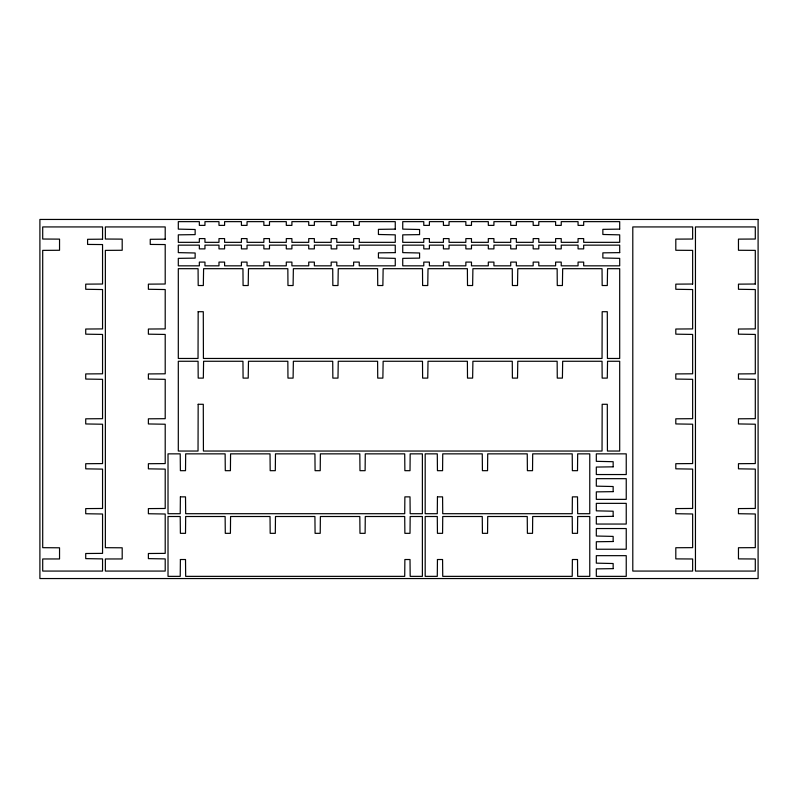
<?xml version="1.0" encoding="UTF-8"?>
<svg xmlns="http://www.w3.org/2000/svg" width="798" height="798" viewBox="0 0 798 798"><rect width="100%" height="100%" fill="white"/><g stroke="black" fill="none" stroke-linecap="round" stroke-linejoin="round"><path stroke-width="1.2" d="M198.163 311.709L198.034 358.462L178.303 358.462L178.303 268.687L198.074 268.687L198.193 285.524L203.33 285.524L203.6 268.687L242.951 268.687L243.081 285.524L248.208 285.524L248.477 268.687L287.839 268.687L287.968 285.524L293.095 285.524L293.365 268.687L332.726 268.687L332.846 285.524L337.983 285.524L338.252 268.687L377.604 268.687L377.733 285.524L382.87 285.524L383.14 268.687L422.491 268.687L422.621 285.524L427.748 285.524L428.017 268.687L467.379 268.687L467.508 285.524L472.635 285.524L472.905 268.687L512.266 268.687L512.386 285.524L517.523 285.524L517.792 268.687L557.144 268.687L557.273 285.524L562.41 285.524L562.67 268.687L602.031 268.687L602.161 285.524L607.288 285.524L607.557 268.687L619.697 268.687L619.697 358.462L607.428 358.462L607.298 311.709L602.171 311.709L602.041 358.462L203.42 358.462L203.291 311.709L198.163 311.709M198.163 404.287L198.034 451.04L178.303 451.04L178.303 361.265L198.074 361.265L198.193 378.102L203.33 378.102L203.6 361.265L242.951 361.265L243.081 378.102L248.208 378.102L248.477 361.265L287.839 361.265L287.968 378.102L293.095 378.102L293.365 361.265L332.726 361.265L332.846 378.102L337.983 378.102L338.252 361.265L377.604 361.265L377.733 378.102L382.87 378.102L383.14 361.265L422.491 361.265L422.621 378.102L427.748 378.102L428.017 361.265L467.379 361.265L467.508 378.102L472.635 378.102L472.905 361.265L512.266 361.265L512.386 378.102L517.523 378.102L517.792 361.265L557.144 361.265L557.273 378.102L562.41 378.102L562.67 361.265L602.031 361.265L602.161 378.102L607.288 378.102L607.557 361.265L619.697 361.265L619.697 451.04L607.428 451.04L607.298 404.287L602.171 404.287L602.041 451.04L203.42 451.04L203.291 404.287L198.163 404.287M180.388 496.865L180.218 513.703L168.019 513.703L168.019 453.853L180.218 453.853L180.388 470.68L185.515 470.68L185.675 453.853L225.126 453.853L225.285 470.68L230.413 470.68L230.572 453.853L270.023 453.853L270.183 470.68L275.31 470.68L275.48 453.853L314.921 453.853L315.08 470.68L320.217 470.68L320.377 453.853L359.818 453.853L359.978 470.68L365.115 470.68L365.275 453.853L404.716 453.853L404.875 470.68L410.012 470.68L410.172 453.853L422.381 453.853L422.381 513.703L410.172 513.703L410.012 496.865L404.875 496.865L404.716 513.703L185.675 513.703L185.515 496.865L180.388 496.865M180.388 559.518L180.218 576.356L168.019 576.356L168.019 516.505L180.218 516.505L180.388 533.333L185.515 533.333L185.675 516.505L225.126 516.505L225.285 533.333L230.413 533.333L230.572 516.505L270.023 516.505L270.183 533.333L275.31 533.333L275.48 516.505L314.921 516.505L315.08 533.333L320.217 533.333L320.377 516.505L359.818 516.505L359.978 533.333L365.115 533.333L365.275 516.505L404.716 516.505L404.875 533.333L410.012 533.333L410.172 516.505L422.381 516.505L422.381 576.356L410.172 576.356L410.012 559.518L404.875 559.518L404.716 576.356L185.675 576.356L185.515 559.518L180.388 559.518M437.444 496.865L437.284 513.703L425.184 513.703L425.184 453.853L437.284 453.853L437.444 470.68L442.581 470.68L442.74 453.853L482.261 453.853L482.421 470.68L487.558 470.68L487.718 453.853L527.239 453.853L527.398 470.68L532.535 470.68L532.695 453.853L572.216 453.853L572.375 470.68L577.513 470.68L577.672 453.853L589.772 453.853L589.772 513.703L577.672 513.703L577.513 496.865L572.375 496.865L572.216 513.703L442.74 513.703L442.581 496.865L437.444 496.865M437.444 559.518L437.284 576.356L425.184 576.356L425.184 516.505L437.284 516.505L437.444 533.333L442.581 533.333L442.74 516.505L482.261 516.505L482.421 533.333L487.558 533.333L487.718 516.505L527.239 516.505L527.398 533.333L532.535 533.333L532.695 516.505L572.216 516.505L572.375 533.333L577.513 533.333L577.672 516.505L589.772 516.505L589.772 576.356L577.672 576.356L577.513 559.518L572.375 559.518L572.216 576.356L442.74 576.356L442.581 559.518L437.444 559.518M395.259 229.126L378.422 229.355L378.422 234.482L395.259 234.851L395.259 242.333L359.24 242.333L359.24 238.592L353.624 238.592L353.624 242.333L336.796 242.333L336.796 238.592L331.18 238.592L331.18 242.333L314.352 242.333L314.352 238.592L308.736 238.592L308.736 242.333L291.908 242.333L291.908 238.592L286.292 238.592L286.292 242.333L269.485 242.333L269.485 238.592L263.869 238.592L263.869 242.333L247.041 242.333L247.041 238.592L241.425 238.592L241.425 242.333L224.597 242.333L224.597 238.592L218.981 238.592L218.981 242.333L204.956 242.333L204.956 238.592L199.34 238.592L199.34 242.333L178.303 242.333L178.303 234.851L195.141 234.622L195.141 229.495L178.303 229.126L178.303 221.644L199.34 221.644L199.34 225.385L204.956 225.385L204.956 221.644L218.981 221.644L218.981 225.385L224.597 225.385L224.597 221.644L241.425 221.644L241.425 225.385L247.041 225.385L247.041 221.644L263.869 221.644L263.869 225.385L269.485 225.385L269.485 221.644L286.292 221.644L286.292 225.385L291.908 225.385L291.908 221.644L308.736 221.644L308.736 225.385L314.352 225.385L314.352 221.644L331.18 221.644L331.18 225.385L336.796 225.385L336.796 221.644L353.624 221.644L353.624 225.385L359.24 225.385L359.24 221.644L395.259 221.644L395.259 229.126M619.697 229.126L602.859 229.355L602.859 234.482L619.697 234.851L619.697 242.333L583.677 242.333L583.677 238.592L578.061 238.592L578.061 242.333L561.233 242.333L561.233 238.592L555.617 238.592L555.617 242.333L538.79 242.333L538.79 238.592L533.174 238.592L533.174 242.333L516.346 242.333L516.346 238.592L510.73 238.592L510.73 242.333L493.922 242.333L493.922 238.592L488.306 238.592L488.306 242.333L471.478 242.333L471.478 238.592L465.862 238.592L465.862 242.333L449.035 242.333L449.035 238.592L443.419 238.592L443.419 242.333L429.394 242.333L429.394 238.592L423.778 238.592L423.778 242.333L402.741 242.333L402.741 234.851L419.578 234.622L419.578 229.495L402.741 229.126L402.741 221.644L423.778 221.644L423.778 225.385L429.394 225.385L429.394 221.644L443.419 221.644L443.419 225.385L449.035 225.385L449.035 221.644L465.862 221.644L465.862 225.385L471.478 225.385L471.478 221.644L488.306 221.644L488.306 225.385L493.922 225.385L493.922 221.644L510.73 221.644L510.73 225.385L516.346 225.385L516.346 221.644L533.174 221.644L533.174 225.385L538.79 225.385L538.79 221.644L555.617 221.644L555.617 225.385L561.233 225.385L561.233 221.644L578.061 221.644L578.061 225.385L583.677 225.385L583.677 221.644L619.697 221.644L619.697 229.126M395.259 252.627L378.422 252.846L378.422 257.983L395.259 258.353L395.259 265.834L359.24 265.834L359.24 262.093L353.624 262.093L353.624 265.834L336.796 265.834L336.796 262.093L331.18 262.093L331.18 265.834L314.352 265.834L314.352 262.093L308.736 262.093L308.736 265.834L291.908 265.834L291.908 262.093L286.292 262.093L286.292 265.834L269.485 265.834L269.485 262.093L263.869 262.093L263.869 265.834L247.041 265.834L247.041 262.093L241.425 262.093L241.425 265.834L224.597 265.834L224.597 262.093L218.981 262.093L218.981 265.834L204.956 265.834L204.956 262.093L199.34 262.093L199.34 265.834L178.303 265.834L178.303 258.353L195.141 258.123L195.141 252.986L178.303 252.627L178.303 245.146L199.34 245.146L199.34 248.886L204.956 248.886L204.956 245.146L218.981 245.146L218.981 248.886L224.597 248.886L224.597 245.146L241.425 245.146L241.425 248.886L247.041 248.886L247.041 245.146L263.869 245.146L263.869 248.886L269.485 248.886L269.485 245.146L286.292 245.146L286.292 248.886L291.908 248.886L291.908 245.146L308.736 245.146L308.736 248.886L314.352 248.886L314.352 245.146L331.18 245.146L331.18 248.886L336.796 248.886L336.796 245.146L353.624 245.146L353.624 248.886L359.24 248.886L359.24 245.146L395.259 245.146L395.259 252.627M619.697 252.627L602.859 252.846L602.859 257.983L619.697 258.353L619.697 265.834L583.677 265.834L583.677 262.093L578.061 262.093L578.061 265.834L561.233 265.834L561.233 262.093L555.617 262.093L555.617 265.834L538.79 265.834L538.79 262.093L533.174 262.093L533.174 265.834L516.346 265.834L516.346 262.093L510.73 262.093L510.73 265.834L493.922 265.834L493.922 262.093L488.306 262.093L488.306 265.834L471.478 265.834L471.478 262.093L465.862 262.093L465.862 265.834L449.035 265.834L449.035 262.093L443.419 262.093L443.419 265.834L429.394 265.834L429.394 262.093L423.778 262.093L423.778 265.834L402.741 265.834L402.741 258.353L419.578 258.123L419.578 252.986L402.741 252.627L402.741 245.146L423.778 245.146L423.778 248.886L429.394 248.886L429.394 245.146L443.419 245.146L443.419 248.886L449.035 248.886L449.035 245.146L465.862 245.146L465.862 248.886L471.478 248.886L471.478 245.146L488.306 245.146L488.306 248.886L493.922 248.886L493.922 245.146L510.73 245.146L510.73 248.886L516.346 248.886L516.346 245.146L533.174 245.146L533.174 248.886L538.79 248.886L538.79 245.146L555.617 245.146L555.617 248.886L561.233 248.886L561.233 245.146L578.061 245.146L578.061 248.886L583.677 248.886L583.677 245.146L619.697 245.146L619.697 252.627M613.153 466.83L596.315 467.059L596.315 474.541L626.24 474.541L626.24 453.853L596.315 453.853L596.315 461.334L613.153 461.703L613.153 466.83M613.153 491.648L596.315 491.877L596.315 499.358L626.24 499.358L626.24 478.67L596.315 478.67L596.315 486.152L613.153 486.521L613.153 491.648M613.153 516.336L596.315 516.565L596.315 524.047L626.24 524.047L626.24 503.358L596.315 503.358L596.315 510.84L613.153 511.209L613.153 516.336M613.153 541.523L596.315 541.752L596.315 549.233L626.24 549.233L626.24 528.545L596.315 528.545L596.315 536.027L613.153 536.396L613.153 541.523M613.153 568.645L596.315 568.874L596.315 576.356L626.24 576.356L626.24 555.667L596.315 555.667L596.315 563.149L613.153 563.518L613.153 568.645M102.553 239.171L87.59 239.3L87.59 244.427L102.553 244.557L102.553 284.018L85.725 284.148L85.725 289.275L102.553 289.544L102.553 328.906L85.725 329.035L85.725 334.172L102.553 334.442L102.553 373.803L85.725 373.933L85.725 379.06L102.553 379.329L102.553 418.691L85.725 418.82L85.725 423.957L102.553 424.227L102.553 463.588L85.725 463.718L85.725 468.845L102.553 469.114L102.553 508.476L85.725 508.605L85.725 513.742L102.553 514.012L102.553 553.373L85.725 553.503L85.725 558.63L102.553 558.899L102.553 571.069L42.703 571.069L42.703 558.969L59.541 558.949L59.541 547.797L42.703 547.687L42.703 250.373L59.541 250.273L59.541 239.121L42.703 239.031L42.703 226.931L102.553 226.931L102.553 239.171M165.206 239.171L150.243 239.3L150.243 244.427L165.206 244.557L165.206 284.018L148.378 284.148L148.378 289.275L165.206 289.544L165.206 328.906L148.378 329.035L148.378 334.172L165.206 334.442L165.206 373.803L148.378 373.933L148.378 379.06L165.206 379.329L165.206 418.691L148.378 418.82L148.378 423.957L165.206 424.227L165.206 463.588L148.378 463.718L148.378 468.845L165.206 469.114L165.206 508.476L148.378 508.605L148.378 513.742L165.206 514.012L165.206 553.373L148.378 553.503L148.378 558.63L165.206 558.899L165.206 571.069L105.356 571.069L105.356 558.969L122.194 558.949L122.194 547.797L105.356 547.687L105.356 250.373L122.194 250.273L122.194 239.121L105.356 239.031L105.356 226.931L165.206 226.931L165.206 239.171M692.644 284.018L675.806 284.148L675.806 289.275L692.644 289.544L692.644 328.906L675.806 329.035L675.806 334.163L692.644 334.432L692.644 373.793L675.806 373.923L675.806 379.05L692.644 379.319L692.644 418.681L675.806 418.81L675.806 423.938L692.644 424.207L692.644 463.568L675.806 463.698L675.806 468.825L692.644 469.094L692.644 508.456L675.806 508.585L675.806 513.712L692.644 513.982L692.644 547.647L675.806 547.737L675.806 558.889L692.644 558.979L692.644 571.069L632.794 571.069L632.794 226.931L692.644 226.931L692.644 239.031L675.806 239.121L675.806 250.273L692.644 250.373L692.644 284.018M755.297 284.018L738.459 284.148L738.459 289.275L755.297 289.544L755.297 328.906L738.459 329.035L738.459 334.163L755.297 334.432L755.297 373.793L738.459 373.923L738.459 379.05L755.297 379.319L755.297 418.681L738.459 418.81L738.459 423.938L755.297 424.207L755.297 463.568L738.459 463.698L738.459 468.825L755.297 469.094L755.297 508.456L738.459 508.585L738.459 513.712L755.297 513.982L755.297 547.647L738.459 547.737L738.459 558.889L755.297 558.979L755.297 571.069L695.447 571.069L695.447 226.931L755.297 226.931L755.297 239.031L738.459 239.121L738.459 250.273L755.297 250.373L755.297 284.018M758.1 219.45L39.9 219.45L39.9 578.55L758.1 578.55L758.1 219.45"/></g></svg>
